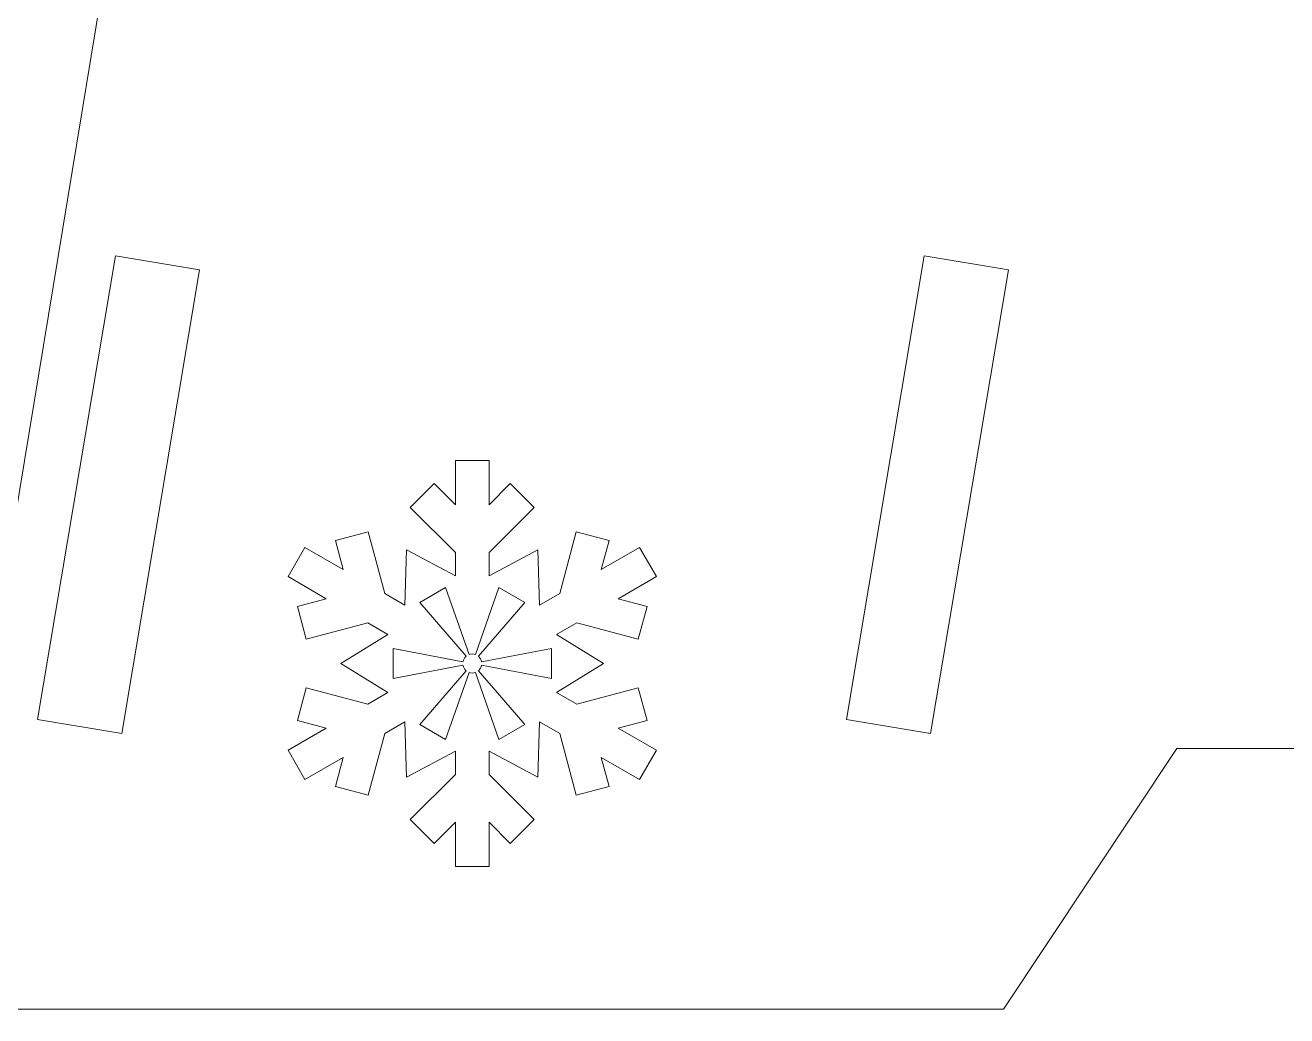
# Model space of a CAD drawing. Header units: millimetres. Extents: x -417 to 423, y -129 to 130.
# Drawn here: x 270.21 to 314.5, y 48.13 to 82.89 of the extents above; entities that cross this region are included whole.
import ezdxf

# ---------------------------------------------------------------- set-up
doc = ezdxf.new("R2010")
doc.units = ezdxf.units.MM
doc.header["$MEASUREMENT"] = 0
doc.layers.add('Camada 1', color=7, linetype='Continuous')

msp = doc.modelspace()

# ---------------------------------------------------------------- linework, layer by layer
at = {"layer": 'Camada 1', "color": 250, "lineweight": 20}
for points, knots in [([(390.6558, 90.5416), (390.6558, 90.5416), (390.6558, 86.8858), (390.6558, 86.8858), (390.6558, 86.8858), (395.016, 87.0683), (397.9089, 85.298), (400.109, 83.2648), (400.109, 83.2648), (404.8844, 78.8517), (406.3335, 70.4205), (402.6901, 64.823), (402.6901, 64.823), (400.0047, 59.3338), (393.0831, 53.1563), (381.9251, 46.2903), (381.9251, 46.2903), (380.2518, 45.2313), (374.7937, 44.6603), (369.5108, 44.5772), (369.5108, 44.5772), (361.8805, 42.7162), (356.2567, 41.0778), (352.6391, 34.0097), (352.6391, 34.0097), (351.3587, 31.4777), (352.113, 28.3902), (354.4165, 26.7338), (354.4165, 26.7338), (356.72, 25.0774), (359.8869, 25.345), (361.8796, 27.3648), (361.8796, 27.3648), (360.8702, 28.1231), (360.6165, 29.5314), (361.2978, 30.5942), (361.2978, 30.5942), (361.9791, 31.657), (363.3648, 32.0146), (364.4753, 31.414), (364.4753, 31.414), (365.5306, 31.1915), (366.409, 30.4636), (366.8238, 29.468), (366.8238, 29.468), (367.2385, 28.4726), (367.137, 27.3365), (366.5517, 26.4304), (366.5517, 26.4304), (365.551, 23.503), (363.3093, 21.1664), (360.426, 20.045), (360.426, 20.045), (357.2763, 18.6279), (353.6476, 18.75), (350.6002, 20.3753), (350.6002, 20.3753), (347.5528, 22.0004), (345.4301, 24.9459), (344.8521, 28.3511), (344.8521, 28.3511), (343.9823, 37.553), (348.1531, 42.3372), (357.3646, 48.3552), (357.3646, 48.3552), (358.6352, 49.1853), (360.0018, 49.9852), (361.4642, 50.7547), (361.4642, 50.7547), (362.3048, 53.7979), (360.6598, 56.1174), (357.8222, 57.0524), (357.8222, 57.0524), (356.2179, 57.5811), (354.7473, 57.5033), (353.1005, 57.5033), (353.1005, 57.5033), (353.1005, 57.5033), (310.6351, 57.5033), (310.6351, 57.5033), (310.6351, 57.5033), (310.6351, 57.5033), (304.5465, 48.3552), (304.5465, 48.3552), (304.5465, 48.3552), (304.5465, 48.3552), (295.3828, 48.3552), (295.3828, 48.3552), (295.3828, 48.3552), (295.3828, 48.3552), (267.0056, 48.3552), (267.0056, 48.3552), (267.0056, 48.3552), (267.0056, 48.3552), (273.5347, 87.9278), (273.5347, 87.9278), (273.5347, 87.9278), (273.5347, 87.9278), (273.5347, 90.5416), (273.5347, 90.5416), (273.5347, 90.5416), (273.5347, 90.5416), (268.7041, 90.5416), (268.7041, 90.5416), (268.7041, 90.5416), (268.7041, 90.5416), (268.7041, 99.0624), (268.7041, 99.0624), (268.7041, 99.0624), (268.7041, 99.0624), (395.7457, 99.0624), (395.7457, 99.0624), (395.7457, 99.0624), (419.4295, 98.2405), (422.7353, 69.046), (408.5969, 51.2897), (408.5969, 51.2897), (408.0852, 50.8241), (407.3399, 50.7211), (406.7211, 51.0304), (406.7211, 51.0304), (406.1024, 51.3398), (405.7376, 51.9978), (405.8031, 52.6865), (405.8031, 52.6865), (418.2054, 71.2011), (410.8021, 90.2451), (395.7457, 90.5416), (395.7457, 90.5416), (395.7457, 90.5416), (390.6558, 90.5416), (390.6558, 90.5416)], [0, 0, 0, 0, 0.0294118, 0.0294118, 0.0294118, 0.0294118, 0.0588235, 0.0588235, 0.0588235, 0.0588235, 0.0882353, 0.0882353, 0.0882353, 0.0882353, 0.1176471, 0.1176471, 0.1176471, 0.1176471, 0.1470588, 0.1470588, 0.1470588, 0.1470588, 0.1764706, 0.1764706, 0.1764706, 0.1764706, 0.2058824, 0.2058824, 0.2058824, 0.2058824, 0.2352941, 0.2352941, 0.2352941, 0.2352941, 0.2647059, 0.2647059, 0.2647059, 0.2647059, 0.2941176, 0.2941176, 0.2941176, 0.2941176, 0.3235294, 0.3235294, 0.3235294, 0.3235294, 0.3529412, 0.3529412, 0.3529412, 0.3529412, 0.3823529, 0.3823529, 0.3823529, 0.3823529, 0.4117647, 0.4117647, 0.4117647, 0.4117647, 0.4411765, 0.4411765, 0.4411765, 0.4411765, 0.4705882, 0.4705882, 0.4705882, 0.4705882, 0.5, 0.5, 0.5, 0.5, 0.5294118, 0.5294118, 0.5294118, 0.5294118, 0.5588235, 0.5588235, 0.5588235, 0.5588235, 0.5882353, 0.5882353, 0.5882353, 0.5882353, 0.6176471, 0.6176471, 0.6176471, 0.6176471, 0.6470588, 0.6470588, 0.6470588, 0.6470588, 0.6764706, 0.6764706, 0.6764706, 0.6764706, 0.7058824, 0.7058824, 0.7058824, 0.7058824, 0.7352941, 0.7352941, 0.7352941, 0.7352941, 0.7647059, 0.7647059, 0.7647059, 0.7647059, 0.7941176, 0.7941176, 0.7941176, 0.7941176, 0.8235294, 0.8235294, 0.8235294, 0.8235294, 0.8529412, 0.8529412, 0.8529412, 0.8529412, 0.8823529, 0.8823529, 0.8823529, 0.8823529, 0.9117647, 0.9117647, 0.9117647, 0.9117647, 0.9411765, 0.9411765, 0.9411765, 0.9411765, 1, 1, 1, 1]), ([(270.6497, 58.5298), (270.6497, 58.5298), (273.6083, 58.0339), (273.6083, 58.0339), (273.6083, 58.0339), (273.6083, 58.0339), (276.3356, 74.3052), (276.3356, 74.3052), (276.3356, 74.3052), (276.3356, 74.3052), (273.3771, 74.8012), (273.3771, 74.8012), (273.3771, 74.8012), (273.3771, 74.8012), (270.6497, 58.5298), (270.6497, 58.5298)], [0, 0, 0, 0, 0.2, 0.2, 0.2, 0.2, 0.4, 0.4, 0.4, 0.4, 0.6, 0.6, 0.6, 0.6, 1, 1, 1, 1]), ([(299.0369, 58.5298), (299.0369, 58.5298), (301.9954, 58.0339), (301.9954, 58.0339), (301.9954, 58.0339), (301.9954, 58.0339), (304.7228, 74.3052), (304.7228, 74.3052), (304.7228, 74.3052), (304.7228, 74.3052), (301.7643, 74.8012), (301.7643, 74.8012), (301.7643, 74.8012), (301.7643, 74.8012), (299.0369, 58.5298), (299.0369, 58.5298)], [0, 0, 0, 0, 0.2, 0.2, 0.2, 0.2, 0.4, 0.4, 0.4, 0.4, 0.6, 0.6, 0.6, 0.6, 1, 1, 1, 1])]:
    msp.add_open_spline(points, degree=3, knots=knots, dxfattribs=at)
at = {"layer": 'Camada 1', "color": 240, "lineweight": 9}
msp.add_open_spline([(285.3117, 56.5992), (285.3117, 56.5992), (285.3117, 57.4172), (285.3117, 57.4172), (285.3117, 57.4172), (285.3117, 57.4172), (283.6006, 56.4991), (283.6006, 56.4991), (283.6006, 56.4991), (283.6006, 56.4991), (283.5402, 58.4399), (283.5402, 58.4399), (283.5402, 58.4399), (283.5402, 58.4399), (282.8319, 58.031), (282.8319, 58.031), (282.8319, 58.031), (282.8319, 58.031), (282.2529, 55.8701), (282.2529, 55.8701), (282.2529, 55.8701), (282.2529, 55.8701), (281.1054, 56.1776), (281.1054, 56.1776), (281.1054, 56.1776), (281.1054, 56.1776), (281.377, 57.191), (281.377, 57.191), (281.377, 57.191), (281.377, 57.191), (280.0328, 56.4149), (280.0328, 56.4149), (280.0328, 56.4149), (280.0328, 56.4149), (279.4388, 57.4436), (279.4388, 57.4436), (279.4388, 57.4436), (279.4388, 57.4436), (280.783, 58.2197), (280.783, 58.2197), (280.783, 58.2197), (280.783, 58.2197), (279.7697, 58.4913), (279.7697, 58.4913), (279.7697, 58.4913), (279.7697, 58.4913), (280.0771, 59.6387), (280.0771, 59.6387), (280.0771, 59.6387), (280.0771, 59.6387), (282.2379, 59.0597), (282.2379, 59.0597), (282.2379, 59.0597), (282.2379, 59.0597), (282.9463, 59.4687), (282.9463, 59.4687), (282.9463, 59.4687), (282.9463, 59.4687), (281.2957, 60.4914), (281.2957, 60.4914), (281.2957, 60.4914), (281.2957, 60.4914), (282.9463, 61.5142), (282.9463, 61.5142), (282.9463, 61.5142), (282.9463, 61.5142), (282.2379, 61.9231), (282.2379, 61.9231), (282.2379, 61.9231), (282.2379, 61.9231), (280.0771, 61.3441), (280.0771, 61.3441), (280.0771, 61.3441), (280.0771, 61.3441), (279.7697, 62.4915), (279.7697, 62.4915), (279.7697, 62.4915), (279.7697, 62.4915), (280.783, 62.7631), (280.783, 62.7631), (280.783, 62.7631), (280.783, 62.7631), (279.4388, 63.5392), (279.4388, 63.5392), (279.4388, 63.5392), (279.4388, 63.5392), (280.0328, 64.5679), (280.0328, 64.5679), (280.0328, 64.5679), (280.0328, 64.5679), (281.377, 63.7918), (281.377, 63.7918), (281.377, 63.7918), (281.377, 63.7918), (281.1054, 64.8052), (281.1054, 64.8052), (281.1054, 64.8052), (281.1054, 64.8052), (282.2529, 65.1127), (282.2529, 65.1127), (282.2529, 65.1127), (282.2529, 65.1127), (282.8319, 62.9518), (282.8319, 62.9518), (282.8319, 62.9518), (282.8319, 62.9518), (283.5402, 62.5429), (283.5402, 62.5429), (283.5402, 62.5429), (283.5402, 62.5429), (283.6006, 64.4838), (283.6006, 64.4838), (283.6006, 64.4838), (283.6006, 64.4838), (285.3117, 63.5656), (285.3117, 63.5656), (285.3117, 63.5656), (285.3117, 63.5656), (285.3117, 64.3836), (285.3117, 64.3836), (285.3117, 64.3836), (285.3117, 64.3836), (283.7299, 65.9654), (283.7299, 65.9654), (283.7299, 65.9654), (283.7299, 65.9654), (284.5698, 66.8053), (284.5698, 66.8053), (284.5698, 66.8053), (284.5698, 66.8053), (285.3117, 66.0635), (285.3117, 66.0635), (285.3117, 66.0635), (285.3117, 66.0635), (285.3117, 67.6157), (285.3117, 67.6157), (285.3117, 67.6157), (285.3117, 67.6157), (286.4995, 67.6157), (286.4995, 67.6157), (286.4995, 67.6157), (286.4995, 67.6157), (286.4995, 66.0635), (286.4995, 66.0635), (286.4995, 66.0635), (286.4995, 66.0635), (287.2414, 66.8053), (287.2414, 66.8053), (287.2414, 66.8053), (287.2414, 66.8053), (288.0813, 65.9654), (288.0813, 65.9654), (288.0813, 65.9654), (288.0813, 65.9654), (286.4995, 64.3836), (286.4995, 64.3836), (286.4995, 64.3836), (286.4995, 64.3836), (286.4995, 63.5656), (286.4995, 63.5656), (286.4995, 63.5656), (286.4995, 63.5656), (288.2106, 64.4837), (288.2106, 64.4837), (288.2106, 64.4837), (288.2106, 64.4837), (288.271, 62.5429), (288.271, 62.5429), (288.271, 62.5429), (288.271, 62.5429), (288.9793, 62.9518), (288.9793, 62.9518), (288.9793, 62.9518), (288.9793, 62.9518), (289.5583, 65.1127), (289.5583, 65.1127), (289.5583, 65.1127), (289.5583, 65.1127), (290.7058, 64.8052), (290.7058, 64.8052), (290.7058, 64.8052), (290.7058, 64.8052), (290.4342, 63.7918), (290.4342, 63.7918), (290.4342, 63.7918), (290.4342, 63.7918), (291.7784, 64.5679), (291.7784, 64.5679), (291.7784, 64.5679), (291.7784, 64.5679), (292.3724, 63.5392), (292.3724, 63.5392), (292.3724, 63.5392), (292.3724, 63.5392), (291.0281, 62.7631), (291.0281, 62.7631), (291.0281, 62.7631), (291.0281, 62.7631), (292.0415, 62.4915), (292.0415, 62.4915), (292.0415, 62.4915), (292.0415, 62.4915), (291.7341, 61.3441), (291.7341, 61.3441), (291.7341, 61.3441), (291.7341, 61.3441), (289.5733, 61.9231), (289.5733, 61.9231), (289.5733, 61.9231), (289.5733, 61.9231), (288.8649, 61.5141), (288.8649, 61.5141), (288.8649, 61.5141), (288.8649, 61.5141), (290.5155, 60.4914), (290.5155, 60.4914), (290.5155, 60.4914), (290.5155, 60.4914), (288.8649, 59.4686), (288.8649, 59.4686), (288.8649, 59.4686), (288.8649, 59.4686), (289.5733, 59.0597), (289.5733, 59.0597), (289.5733, 59.0597), (289.5733, 59.0597), (291.7341, 59.6387), (291.7341, 59.6387), (291.7341, 59.6387), (291.7341, 59.6387), (292.0415, 58.4913), (292.0415, 58.4913), (292.0415, 58.4913), (292.0415, 58.4913), (291.0281, 58.2197), (291.0281, 58.2197), (291.0281, 58.2197), (291.0281, 58.2197), (292.3724, 57.4436), (292.3724, 57.4436), (292.3724, 57.4436), (292.3724, 57.4436), (291.7784, 56.4149), (291.7784, 56.4149), (291.7784, 56.4149), (291.7784, 56.4149), (290.4342, 57.191), (290.4342, 57.191), (290.4342, 57.191), (290.4342, 57.191), (290.7058, 56.1776), (290.7058, 56.1776), (290.7058, 56.1776), (290.7058, 56.1776), (289.5583, 55.8701), (289.5583, 55.8701), (289.5583, 55.8701), (289.5583, 55.8701), (288.9793, 58.031), (288.9793, 58.031), (288.9793, 58.031), (288.9793, 58.031), (288.271, 58.4399), (288.271, 58.4399), (288.271, 58.4399), (288.271, 58.4399), (288.2106, 56.4991), (288.2106, 56.4991), (288.2106, 56.4991), (288.2106, 56.4991), (286.4995, 57.4172), (286.4995, 57.4172), (286.4995, 57.4172), (286.4995, 57.4172), (286.4995, 56.5992), (286.4995, 56.5992), (286.4995, 56.5992), (286.4995, 56.5992), (288.0813, 55.0174), (288.0813, 55.0174), (288.0813, 55.0174), (288.0813, 55.0174), (287.2414, 54.1775), (287.2414, 54.1775), (287.2414, 54.1775), (287.2414, 54.1775), (286.4995, 54.9193), (286.4995, 54.9193), (286.4995, 54.9193), (286.4995, 54.9193), (286.4995, 53.3671), (286.4995, 53.3671), (286.4995, 53.3671), (286.4995, 53.3671), (285.3117, 53.3671), (285.3117, 53.3671), (285.3117, 53.3671), (285.3117, 53.3671), (285.3117, 54.9193), (285.3117, 54.9193), (285.3117, 54.9193), (285.3117, 54.9193), (284.5698, 54.1775), (284.5698, 54.1775), (284.5698, 54.1775), (284.5698, 54.1775), (283.7299, 55.0174), (283.7299, 55.0174), (283.7299, 55.0174), (283.7299, 55.0174), (285.3117, 56.5992), (285.3117, 56.5992)], degree=3, knots=[0, 0, 0, 0, 0.0126582, 0.0126582, 0.0126582, 0.0126582, 0.0253165, 0.0253165, 0.0253165, 0.0253165, 0.0379747, 0.0379747, 0.0379747, 0.0379747, 0.0506329, 0.0506329, 0.0506329, 0.0506329, 0.0632911, 0.0632911, 0.0632911, 0.0632911, 0.0759494, 0.0759494, 0.0759494, 0.0759494, 0.0886076, 0.0886076, 0.0886076, 0.0886076, 0.1012658, 0.1012658, 0.1012658, 0.1012658, 0.1139241, 0.1139241, 0.1139241, 0.1139241, 0.1265823, 0.1265823, 0.1265823, 0.1265823, 0.1392405, 0.1392405, 0.1392405, 0.1392405, 0.1518987, 0.1518987, 0.1518987, 0.1518987, 0.164557, 0.164557, 0.164557, 0.164557, 0.1772152, 0.1772152, 0.1772152, 0.1772152, 0.1898734, 0.1898734, 0.1898734, 0.1898734, 0.2025316, 0.2025316, 0.2025316, 0.2025316, 0.2151899, 0.2151899, 0.2151899, 0.2151899, 0.2278481, 0.2278481, 0.2278481, 0.2278481, 0.2405063, 0.2405063, 0.2405063, 0.2405063, 0.2531646, 0.2531646, 0.2531646, 0.2531646, 0.2658228, 0.2658228, 0.2658228, 0.2658228, 0.278481, 0.278481, 0.278481, 0.278481, 0.2911392, 0.2911392, 0.2911392, 0.2911392, 0.3037975, 0.3037975, 0.3037975, 0.3037975, 0.3164557, 0.3164557, 0.3164557, 0.3164557, 0.3291139, 0.3291139, 0.3291139, 0.3291139, 0.3417722, 0.3417722, 0.3417722, 0.3417722, 0.3544304, 0.3544304, 0.3544304, 0.3544304, 0.3670886, 0.3670886, 0.3670886, 0.3670886, 0.3797468, 0.3797468, 0.3797468, 0.3797468, 0.3924051, 0.3924051, 0.3924051, 0.3924051, 0.4050633, 0.4050633, 0.4050633, 0.4050633, 0.4177215, 0.4177215, 0.4177215, 0.4177215, 0.4303797, 0.4303797, 0.4303797, 0.4303797, 0.443038, 0.443038, 0.443038, 0.443038, 0.4556962, 0.4556962, 0.4556962, 0.4556962, 0.4683544, 0.4683544, 0.4683544, 0.4683544, 0.4810127, 0.4810127, 0.4810127, 0.4810127, 0.4936709, 0.4936709, 0.4936709, 0.4936709, 0.5063291, 0.5063291, 0.5063291, 0.5063291, 0.5189873, 0.5189873, 0.5189873, 0.5189873, 0.5316456, 0.5316456, 0.5316456, 0.5316456, 0.5443038, 0.5443038, 0.5443038, 0.5443038, 0.556962, 0.556962, 0.556962, 0.556962, 0.5696203, 0.5696203, 0.5696203, 0.5696203, 0.5822785, 0.5822785, 0.5822785, 0.5822785, 0.5949367, 0.5949367, 0.5949367, 0.5949367, 0.6075949, 0.6075949, 0.6075949, 0.6075949, 0.6202532, 0.6202532, 0.6202532, 0.6202532, 0.6329114, 0.6329114, 0.6329114, 0.6329114, 0.6455696, 0.6455696, 0.6455696, 0.6455696, 0.6582278, 0.6582278, 0.6582278, 0.6582278, 0.6708861, 0.6708861, 0.6708861, 0.6708861, 0.6835443, 0.6835443, 0.6835443, 0.6835443, 0.6962025, 0.6962025, 0.6962025, 0.6962025, 0.7088608, 0.7088608, 0.7088608, 0.7088608, 0.721519, 0.721519, 0.721519, 0.721519, 0.7341772, 0.7341772, 0.7341772, 0.7341772, 0.7468354, 0.7468354, 0.7468354, 0.7468354, 0.7594937, 0.7594937, 0.7594937, 0.7594937, 0.7721519, 0.7721519, 0.7721519, 0.7721519, 0.7848101, 0.7848101, 0.7848101, 0.7848101, 0.7974684, 0.7974684, 0.7974684, 0.7974684, 0.8101266, 0.8101266, 0.8101266, 0.8101266, 0.8227848, 0.8227848, 0.8227848, 0.8227848, 0.835443, 0.835443, 0.835443, 0.835443, 0.8481013, 0.8481013, 0.8481013, 0.8481013, 0.8607595, 0.8607595, 0.8607595, 0.8607595, 0.8734177, 0.8734177, 0.8734177, 0.8734177, 0.8860759, 0.8860759, 0.8860759, 0.8860759, 0.8987342, 0.8987342, 0.8987342, 0.8987342, 0.9113924, 0.9113924, 0.9113924, 0.9113924, 0.9240506, 0.9240506, 0.9240506, 0.9240506, 0.9367089, 0.9367089, 0.9367089, 0.9367089, 0.9493671, 0.9493671, 0.9493671, 0.9493671, 0.9620253, 0.9620253, 0.9620253, 0.9620253, 0.9746835, 0.9746835, 0.9746835, 0.9746835, 1, 1, 1, 1], dxfattribs=at)
at = {"layer": 'Camada 1', "color": 250, "lineweight": 9}
msp.add_open_spline([(286.234, 60.4294), (286.234, 60.4294), (288.6825, 59.9675), (288.6825, 59.9675), (288.6825, 59.9675), (288.6825, 59.9675), (288.6825, 61.0153), (288.6825, 61.0153), (288.6825, 61.0153), (288.6825, 61.0153), (286.234, 60.5534), (286.234, 60.5534), (286.234, 60.5534), (286.2197, 60.6293), (286.1797, 60.6963), (286.1234, 60.7448), (286.1234, 60.7448), (286.1234, 60.7448), (287.7477, 62.6343), (287.7477, 62.6343), (287.7477, 62.6343), (287.7477, 62.6343), (286.8403, 63.1582), (286.8403, 63.1582), (286.8403, 63.1582), (286.8403, 63.1582), (286.0161, 60.8068), (286.0161, 60.8068), (286.0161, 60.8068), (285.9816, 60.8189), (285.9443, 60.8255), (285.9056, 60.8255), (285.9056, 60.8255), (285.8669, 60.8255), (285.8296, 60.8189), (285.7951, 60.8068), (285.7951, 60.8068), (285.7951, 60.8068), (284.9708, 63.1582), (284.9708, 63.1582), (284.9708, 63.1582), (284.9708, 63.1582), (284.0635, 62.6343), (284.0635, 62.6343), (284.0635, 62.6343), (284.0635, 62.6343), (285.6878, 60.7448), (285.6878, 60.7448), (285.6878, 60.7448), (285.6315, 60.6963), (285.5915, 60.6294), (285.5772, 60.5534), (285.5772, 60.5534), (285.5772, 60.5534), (283.1287, 61.0153), (283.1287, 61.0153), (283.1287, 61.0153), (283.1287, 61.0153), (283.1287, 59.9675), (283.1287, 59.9675), (283.1287, 59.9675), (283.1287, 59.9675), (285.5772, 60.4294), (285.5772, 60.4294), (285.5772, 60.4294), (285.5915, 60.3535), (285.6315, 60.2865), (285.6878, 60.2381), (285.6878, 60.2381), (285.6878, 60.2381), (284.0635, 58.3485), (284.0635, 58.3485), (284.0635, 58.3485), (284.0635, 58.3485), (284.9709, 57.8246), (284.9709, 57.8246), (284.9709, 57.8246), (284.9709, 57.8246), (285.7951, 60.176), (285.7951, 60.176), (285.7951, 60.176), (285.8296, 60.1639), (285.8669, 60.1573), (285.9056, 60.1573), (285.9056, 60.1573), (285.9443, 60.1573), (285.9816, 60.1639), (286.0161, 60.176), (286.0161, 60.176), (286.0161, 60.176), (286.8404, 57.8246), (286.8404, 57.8246), (286.8404, 57.8246), (286.8404, 57.8246), (287.7477, 58.3485), (287.7477, 58.3485), (287.7477, 58.3485), (287.7477, 58.3485), (286.1234, 60.2381), (286.1234, 60.2381), (286.1234, 60.2381), (286.1797, 60.2865), (286.2197, 60.3535), (286.234, 60.4294)], degree=3, knots=[0, 0, 0, 0, 0.037037, 0.037037, 0.037037, 0.037037, 0.0740741, 0.0740741, 0.0740741, 0.0740741, 0.1111111, 0.1111111, 0.1111111, 0.1111111, 0.1481481, 0.1481481, 0.1481481, 0.1481481, 0.1851852, 0.1851852, 0.1851852, 0.1851852, 0.2222222, 0.2222222, 0.2222222, 0.2222222, 0.2592593, 0.2592593, 0.2592593, 0.2592593, 0.2962963, 0.2962963, 0.2962963, 0.2962963, 0.3333333, 0.3333333, 0.3333333, 0.3333333, 0.3703704, 0.3703704, 0.3703704, 0.3703704, 0.4074074, 0.4074074, 0.4074074, 0.4074074, 0.4444444, 0.4444444, 0.4444444, 0.4444444, 0.4814815, 0.4814815, 0.4814815, 0.4814815, 0.5185185, 0.5185185, 0.5185185, 0.5185185, 0.5555556, 0.5555556, 0.5555556, 0.5555556, 0.5925926, 0.5925926, 0.5925926, 0.5925926, 0.6296296, 0.6296296, 0.6296296, 0.6296296, 0.6666667, 0.6666667, 0.6666667, 0.6666667, 0.7037037, 0.7037037, 0.7037037, 0.7037037, 0.7407407, 0.7407407, 0.7407407, 0.7407407, 0.7777778, 0.7777778, 0.7777778, 0.7777778, 0.8148148, 0.8148148, 0.8148148, 0.8148148, 0.8518519, 0.8518519, 0.8518519, 0.8518519, 0.8888889, 0.8888889, 0.8888889, 0.8888889, 0.9259259, 0.9259259, 0.9259259, 0.9259259, 1, 1, 1, 1], dxfattribs=at)

doc.saveas('drawing.dxf')
